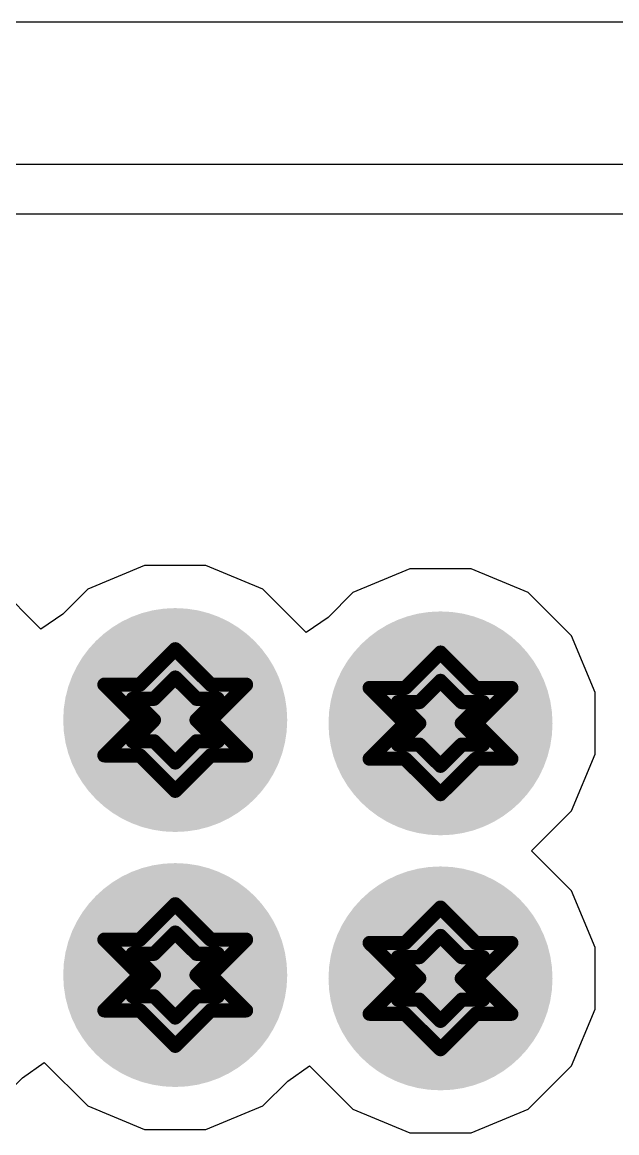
# Model space of a CAD drawing. Header units: inches. Extents: x -5 to 5328, y -4 to 5281.
# Drawn here: x 80.728 to 82.859, y 82.012 to 85.996 of the extents above; entities that cross this region are included whole.
import ezdxf

# ---------------------------------------------------------------- set-up
doc = ezdxf.new("R2010")
doc.units = ezdxf.units.IN
for name, color, linetype in [('Bottom Layer', 5, 'Continuous'), ('Bottom Solder', 6, 'Continuous'), ('Drill Drawing', 1, 'Continuous'), ('Layer 1', 16, 'Continuous'), ('Layer 2', 76, 'Continuous'), ('Top Layer', 1, 'Continuous'), ('Top Solder', 216, 'Continuous'), ('Via Holes', 16, 'Continuous')]:
    doc.layers.add(name, color=color, linetype=linetype)

msp = doc.modelspace()

# ---------------------------------------------------------------- hatches: boundary and pattern name
at = {"layer": 'Bottom Layer'}
h = msp.add_hatch(color=5, dxfattribs=at)
edge = h.paths.add_edge_path()
edge.add_arc((81.2762, 83.4929), 0.3, 0, 360)
h = msp.add_hatch(color=5, dxfattribs=at)
edge = h.paths.add_edge_path()
edge.add_arc((82.2273, 83.481), 0.3, 0, 360)
h = msp.add_hatch(color=5, dxfattribs=at)
edge = h.paths.add_edge_path()
edge.add_arc((81.2762, 82.578), 0.3, 0, 360)
h = msp.add_hatch(color=5, dxfattribs=at)
edge = h.paths.add_edge_path()
edge.add_arc((82.2273, 82.566), 0.3, 0, 360)
at = {"layer": 'Bottom Solder'}
h = msp.add_hatch(color=6, dxfattribs=at)
edge = h.paths.add_edge_path()
edge.add_arc((81.2762, 83.4929), 0.4016, 0, 360)
h = msp.add_hatch(color=6, dxfattribs=at)
edge = h.paths.add_edge_path()
edge.add_arc((82.2273, 83.481), 0.4016, 0, 360)
h = msp.add_hatch(color=6, dxfattribs=at)
edge = h.paths.add_edge_path()
edge.add_arc((81.2762, 82.578), 0.4016, 0, 360)
h = msp.add_hatch(color=6, dxfattribs=at)
edge = h.paths.add_edge_path()
edge.add_arc((82.2273, 82.566), 0.4016, 0, 360)
at = {"layer": 'Layer 1'}
h = msp.add_hatch(color=16, dxfattribs=at)
edge = h.paths.add_edge_path()
edge.add_arc((81.2762, 83.4929), 0.3, 0, 360)
h = msp.add_hatch(color=16, dxfattribs=at)
edge = h.paths.add_edge_path()
edge.add_arc((82.2273, 83.481), 0.3, 0, 360)
h = msp.add_hatch(color=16, dxfattribs=at)
edge = h.paths.add_edge_path()
edge.add_arc((81.2762, 82.578), 0.3, 0, 360)
h = msp.add_hatch(color=16, dxfattribs=at)
edge = h.paths.add_edge_path()
edge.add_arc((82.2273, 82.566), 0.3, 0, 360)
at = {"layer": 'Layer 2'}
h = msp.add_hatch(color=76, dxfattribs=at)
edge = h.paths.add_edge_path()
edge.add_arc((81.2762, 83.4929), 0.3, 0, 360)
h = msp.add_hatch(color=76, dxfattribs=at)
edge = h.paths.add_edge_path()
edge.add_arc((82.2273, 83.481), 0.3, 0, 360)
h = msp.add_hatch(color=76, dxfattribs=at)
edge = h.paths.add_edge_path()
edge.add_arc((81.2762, 82.578), 0.3, 0, 360)
h = msp.add_hatch(color=76, dxfattribs=at)
edge = h.paths.add_edge_path()
edge.add_arc((82.2273, 82.566), 0.3, 0, 360)
at = {"layer": 'Top Layer'}
h = msp.add_hatch(color=1, dxfattribs=at)
edge = h.paths.add_edge_path()
edge.add_arc((81.2762, 83.4929), 0.3, 0, 360)
h = msp.add_hatch(color=1, dxfattribs=at)
edge = h.paths.add_edge_path()
edge.add_arc((82.2273, 83.481), 0.3, 0, 360)
h = msp.add_hatch(color=1, dxfattribs=at)
edge = h.paths.add_edge_path()
edge.add_arc((81.2762, 82.578), 0.3, 0, 360)
h = msp.add_hatch(color=1, dxfattribs=at)
edge = h.paths.add_edge_path()
edge.add_arc((82.2273, 82.566), 0.3, 0, 360)
at = {"layer": 'Top Solder'}
h = msp.add_hatch(color=216, dxfattribs=at)
edge = h.paths.add_edge_path()
edge.add_arc((81.2762, 83.4929), 0.4016, 0, 360)
h = msp.add_hatch(color=216, dxfattribs=at)
edge = h.paths.add_edge_path()
edge.add_arc((82.2273, 83.481), 0.4016, 0, 360)
h = msp.add_hatch(color=216, dxfattribs=at)
edge = h.paths.add_edge_path()
edge.add_arc((81.2762, 82.578), 0.4016, 0, 360)
h = msp.add_hatch(color=216, dxfattribs=at)
edge = h.paths.add_edge_path()
edge.add_arc((82.2273, 82.566), 0.4016, 0, 360)
at = {"layer": 'Via Holes'}
h = msp.add_hatch(color=7, dxfattribs=at)
edge = h.paths.add_edge_path()
edge.add_arc((81.2762, 83.4929), 0.15, 0, 360)
h = msp.add_hatch(color=7, dxfattribs=at)
edge = h.paths.add_edge_path()
edge.add_arc((82.2273, 83.481), 0.15, 0, 360)
h = msp.add_hatch(color=7, dxfattribs=at)
edge = h.paths.add_edge_path()
edge.add_arc((81.2762, 82.578), 0.15, 0, 360)
h = msp.add_hatch(color=7, dxfattribs=at)
edge = h.paths.add_edge_path()
edge.add_arc((82.2273, 82.566), 0.15, 0, 360)

# ---------------------------------------------------------------- linework, layer by layer
at = {"layer": 'Bottom Layer'}
for p, q in [((68.5252, 85.487), (84.4117, 85.487)), ((81.166, 84.0469), (80.9624, 83.9626)), ((81.3864, 84.0469), (81.166, 84.0469)), ((81.5901, 83.9626), (81.3864, 84.0469)), ((82.1171, 84.035), (81.9135, 83.9507)), ((82.3375, 84.035), (82.1171, 84.035)), ((82.5411, 83.9507), (82.3375, 84.035)), ((80.7949, 83.8187), (80.639, 83.9745)), ((80.9624, 83.9626), (80.8731, 83.8732)), ((81.7459, 83.8068), (81.5901, 83.9626)), ((81.9135, 83.9507), (81.8241, 83.8613)), ((82.6969, 83.7948), (82.5411, 83.9507)), ((80.8731, 83.8732), (80.7949, 83.8187)), ((81.8241, 83.8613), (81.7459, 83.8068)), ((82.7813, 83.5912), (82.6969, 83.7948)), ((82.7813, 83.3708), (82.7813, 83.5912)), ((82.6969, 83.1672), (82.7813, 83.3708)), ((82.5533, 83.0235), (82.6969, 83.1672)), ((82.6969, 82.8798), (82.5533, 83.0235)), ((82.7813, 82.6762), (82.6969, 82.8798)), ((82.7813, 82.4558), (82.7813, 82.6762)), ((82.6969, 82.2522), (82.7813, 82.4558)), ((80.7284, 82.2096), (80.8066, 82.2641)), ((80.8066, 82.2641), (80.9624, 82.1083)), ((81.6794, 82.1977), (81.7576, 82.2522)), ((81.7576, 82.2522), (81.9135, 82.0964)), ((82.5411, 82.0964), (82.6969, 82.2522)), ((80.639, 82.1202), (80.7284, 82.2096)), ((81.5901, 82.1083), (81.6794, 82.1977)), ((80.9624, 82.1083), (81.166, 82.024)), ((81.3864, 82.024), (81.5901, 82.1083)), ((81.9135, 82.0964), (82.1171, 82.012)), ((82.3375, 82.012), (82.5411, 82.0964)), ((81.166, 82.024), (81.3864, 82.024)), ((82.1171, 82.012), (82.3375, 82.012))]:
    msp.add_line(p, q, dxfattribs=at)
at = {"layer": 'Drill Drawing'}
for points in [[(81.1492, 83.6199, 0.0508, 0.0508, 0), (81.2762, 83.7469, 0.0508, 0.0508, 0)], [(81.2762, 83.7469, 0.0508, 0.0508, 0), (81.4032, 83.6199, 0.0508, 0.0508, 0)], [(82.1003, 83.608, 0.0508, 0.0508, 0), (82.2273, 83.735, 0.0508, 0.0508, 0)], [(82.2273, 83.735, 0.0508, 0.0508, 0), (82.3543, 83.608, 0.0508, 0.0508, 0)], [(81.0222, 83.6199, 0.0508, 0.0508, 0), (81.1492, 83.4929, 0.0508, 0.0508, 0)], [(81.0222, 83.6199, 0.0508, 0.0508, 0), (81.1492, 83.6199, 0.0508, 0.0508, 0)], [(81.2, 83.5691, 0.0508, 0.0508, 0), (81.2762, 83.6453, 0.0508, 0.0508, 0)], [(81.2762, 83.6453, 0.0508, 0.0508, 0), (81.3524, 83.5691, 0.0508, 0.0508, 0)], [(81.4032, 83.6199, 0.0508, 0.0508, 0), (81.5302, 83.6199, 0.0508, 0.0508, 0)], [(81.4032, 83.4929, 0.0508, 0.0508, 0), (81.5302, 83.6199, 0.0508, 0.0508, 0)], [(82.1511, 83.5572, 0.0508, 0.0508, 0), (82.2273, 83.6334, 0.0508, 0.0508, 0)], [(82.2273, 83.6334, 0.0508, 0.0508, 0), (82.3035, 83.5572, 0.0508, 0.0508, 0)], [(81.1238, 83.5691, 0.0508, 0.0508, 0), (81.2, 83.4929, 0.0508, 0.0508, 0)], [(81.1238, 83.5691, 0.0508, 0.0508, 0), (81.2, 83.5691, 0.0508, 0.0508, 0)], [(81.3524, 83.5691, 0.0508, 0.0508, 0), (81.4286, 83.5691, 0.0508, 0.0508, 0)], [(81.3524, 83.4929, 0.0508, 0.0508, 0), (81.4286, 83.5691, 0.0508, 0.0508, 0)], [(81.9733, 83.608, 0.0508, 0.0508, 0), (82.1003, 83.481, 0.0508, 0.0508, 0)], [(81.9733, 83.608, 0.0508, 0.0508, 0), (82.1003, 83.608, 0.0508, 0.0508, 0)], [(82.3543, 83.608, 0.0508, 0.0508, 0), (82.4813, 83.608, 0.0508, 0.0508, 0)], [(82.3543, 83.481, 0.0508, 0.0508, 0), (82.4813, 83.608, 0.0508, 0.0508, 0)], [(82.0749, 83.5572, 0.0508, 0.0508, 0), (82.1511, 83.481, 0.0508, 0.0508, 0)], [(82.0749, 83.5572, 0.0508, 0.0508, 0), (82.1511, 83.5572, 0.0508, 0.0508, 0)], [(82.3035, 83.5572, 0.0508, 0.0508, 0), (82.3797, 83.5572, 0.0508, 0.0508, 0)], [(82.3035, 83.481, 0.0508, 0.0508, 0), (82.3797, 83.5572, 0.0508, 0.0508, 0)], [(81.0222, 83.3659, 0.0508, 0.0508, 0), (81.1492, 83.4929, 0.0508, 0.0508, 0)], [(81.1238, 83.4167, 0.0508, 0.0508, 0), (81.2, 83.4929, 0.0508, 0.0508, 0)], [(81.3524, 83.4929, 0.0508, 0.0508, 0), (81.4286, 83.4167, 0.0508, 0.0508, 0)], [(81.4032, 83.4929, 0.0508, 0.0508, 0), (81.5302, 83.3659, 0.0508, 0.0508, 0)], [(81.9733, 83.354, 0.0508, 0.0508, 0), (82.1003, 83.481, 0.0508, 0.0508, 0)], [(82.0749, 83.4048, 0.0508, 0.0508, 0), (82.1511, 83.481, 0.0508, 0.0508, 0)], [(82.3035, 83.481, 0.0508, 0.0508, 0), (82.3797, 83.4048, 0.0508, 0.0508, 0)], [(82.3543, 83.481, 0.0508, 0.0508, 0), (82.4813, 83.354, 0.0508, 0.0508, 0)], [(81.1238, 83.4167, 0.0508, 0.0508, 0), (81.2, 83.4167, 0.0508, 0.0508, 0)], [(81.2, 83.4167, 0.0508, 0.0508, 0), (81.2762, 83.3405, 0.0508, 0.0508, 0)], [(81.2762, 83.3405, 0.0508, 0.0508, 0), (81.3524, 83.4167, 0.0508, 0.0508, 0)], [(81.3524, 83.4167, 0.0508, 0.0508, 0), (81.4286, 83.4167, 0.0508, 0.0508, 0)], [(82.0749, 83.4048, 0.0508, 0.0508, 0), (82.1511, 83.4048, 0.0508, 0.0508, 0)], [(82.1511, 83.4048, 0.0508, 0.0508, 0), (82.2273, 83.3286, 0.0508, 0.0508, 0)], [(82.2273, 83.3286, 0.0508, 0.0508, 0), (82.3035, 83.4048, 0.0508, 0.0508, 0)], [(82.3035, 83.4048, 0.0508, 0.0508, 0), (82.3797, 83.4048, 0.0508, 0.0508, 0)], [(81.0222, 83.3659, 0.0508, 0.0508, 0), (81.1492, 83.3659, 0.0508, 0.0508, 0)], [(81.1492, 83.3659, 0.0508, 0.0508, 0), (81.2762, 83.2389, 0.0508, 0.0508, 0)], [(81.2762, 83.2389, 0.0508, 0.0508, 0), (81.4032, 83.3659, 0.0508, 0.0508, 0)], [(81.4032, 83.3659, 0.0508, 0.0508, 0), (81.5302, 83.3659, 0.0508, 0.0508, 0)], [(81.9733, 83.354, 0.0508, 0.0508, 0), (82.1003, 83.354, 0.0508, 0.0508, 0)], [(82.1003, 83.354, 0.0508, 0.0508, 0), (82.2273, 83.227, 0.0508, 0.0508, 0)], [(82.2273, 83.227, 0.0508, 0.0508, 0), (82.3543, 83.354, 0.0508, 0.0508, 0)], [(82.3543, 83.354, 0.0508, 0.0508, 0), (82.4813, 83.354, 0.0508, 0.0508, 0)], [(81.1492, 82.705, 0.0508, 0.0508, 0), (81.2762, 82.832, 0.0508, 0.0508, 0)], [(81.2762, 82.832, 0.0508, 0.0508, 0), (81.4032, 82.705, 0.0508, 0.0508, 0)], [(82.1003, 82.693, 0.0508, 0.0508, 0), (82.2273, 82.82, 0.0508, 0.0508, 0)], [(82.2273, 82.82, 0.0508, 0.0508, 0), (82.3543, 82.693, 0.0508, 0.0508, 0)], [(81.0222, 82.705, 0.0508, 0.0508, 0), (81.1492, 82.578, 0.0508, 0.0508, 0)], [(81.0222, 82.705, 0.0508, 0.0508, 0), (81.1492, 82.705, 0.0508, 0.0508, 0)], [(81.2, 82.6542, 0.0508, 0.0508, 0), (81.2762, 82.7304, 0.0508, 0.0508, 0)], [(81.2762, 82.7304, 0.0508, 0.0508, 0), (81.3524, 82.6542, 0.0508, 0.0508, 0)], [(81.4032, 82.705, 0.0508, 0.0508, 0), (81.5302, 82.705, 0.0508, 0.0508, 0)], [(81.4032, 82.578, 0.0508, 0.0508, 0), (81.5302, 82.705, 0.0508, 0.0508, 0)], [(81.9733, 82.693, 0.0508, 0.0508, 0), (82.1003, 82.566, 0.0508, 0.0508, 0)], [(81.9733, 82.693, 0.0508, 0.0508, 0), (82.1003, 82.693, 0.0508, 0.0508, 0)], [(82.1511, 82.6422, 0.0508, 0.0508, 0), (82.2273, 82.7184, 0.0508, 0.0508, 0)], [(82.2273, 82.7184, 0.0508, 0.0508, 0), (82.3035, 82.6422, 0.0508, 0.0508, 0)], [(82.3543, 82.693, 0.0508, 0.0508, 0), (82.4813, 82.693, 0.0508, 0.0508, 0)], [(82.3543, 82.566, 0.0508, 0.0508, 0), (82.4813, 82.693, 0.0508, 0.0508, 0)], [(81.1238, 82.6542, 0.0508, 0.0508, 0), (81.2, 82.578, 0.0508, 0.0508, 0)], [(81.1238, 82.6542, 0.0508, 0.0508, 0), (81.2, 82.6542, 0.0508, 0.0508, 0)], [(81.3524, 82.6542, 0.0508, 0.0508, 0), (81.4286, 82.6542, 0.0508, 0.0508, 0)], [(81.3524, 82.578, 0.0508, 0.0508, 0), (81.4286, 82.6542, 0.0508, 0.0508, 0)], [(82.0749, 82.6422, 0.0508, 0.0508, 0), (82.1511, 82.566, 0.0508, 0.0508, 0)], [(82.0749, 82.6422, 0.0508, 0.0508, 0), (82.1511, 82.6422, 0.0508, 0.0508, 0)], [(82.3035, 82.6422, 0.0508, 0.0508, 0), (82.3797, 82.6422, 0.0508, 0.0508, 0)], [(82.3035, 82.566, 0.0508, 0.0508, 0), (82.3797, 82.6422, 0.0508, 0.0508, 0)], [(81.0222, 82.451, 0.0508, 0.0508, 0), (81.1492, 82.578, 0.0508, 0.0508, 0)], [(81.1238, 82.5018, 0.0508, 0.0508, 0), (81.2, 82.578, 0.0508, 0.0508, 0)], [(81.3524, 82.578, 0.0508, 0.0508, 0), (81.4286, 82.5018, 0.0508, 0.0508, 0)], [(81.4032, 82.578, 0.0508, 0.0508, 0), (81.5302, 82.451, 0.0508, 0.0508, 0)], [(81.9733, 82.439, 0.0508, 0.0508, 0), (82.1003, 82.566, 0.0508, 0.0508, 0)], [(82.0749, 82.4898, 0.0508, 0.0508, 0), (82.1511, 82.566, 0.0508, 0.0508, 0)], [(82.3035, 82.566, 0.0508, 0.0508, 0), (82.3797, 82.4898, 0.0508, 0.0508, 0)], [(82.3543, 82.566, 0.0508, 0.0508, 0), (82.4813, 82.439, 0.0508, 0.0508, 0)], [(81.1238, 82.5018, 0.0508, 0.0508, 0), (81.2, 82.5018, 0.0508, 0.0508, 0)], [(81.2, 82.5018, 0.0508, 0.0508, 0), (81.2762, 82.4256, 0.0508, 0.0508, 0)], [(81.2762, 82.4256, 0.0508, 0.0508, 0), (81.3524, 82.5018, 0.0508, 0.0508, 0)], [(81.3524, 82.5018, 0.0508, 0.0508, 0), (81.4286, 82.5018, 0.0508, 0.0508, 0)], [(82.0749, 82.4898, 0.0508, 0.0508, 0), (82.1511, 82.4898, 0.0508, 0.0508, 0)], [(82.1511, 82.4898, 0.0508, 0.0508, 0), (82.2273, 82.4136, 0.0508, 0.0508, 0)], [(82.2273, 82.4136, 0.0508, 0.0508, 0), (82.3035, 82.4898, 0.0508, 0.0508, 0)], [(82.3035, 82.4898, 0.0508, 0.0508, 0), (82.3797, 82.4898, 0.0508, 0.0508, 0)], [(81.0222, 82.451, 0.0508, 0.0508, 0), (81.1492, 82.451, 0.0508, 0.0508, 0)], [(81.1492, 82.451, 0.0508, 0.0508, 0), (81.2762, 82.324, 0.0508, 0.0508, 0)], [(81.2762, 82.324, 0.0508, 0.0508, 0), (81.4032, 82.451, 0.0508, 0.0508, 0)], [(81.4032, 82.451, 0.0508, 0.0508, 0), (81.5302, 82.451, 0.0508, 0.0508, 0)], [(81.9733, 82.439, 0.0508, 0.0508, 0), (82.1003, 82.439, 0.0508, 0.0508, 0)], [(82.1003, 82.439, 0.0508, 0.0508, 0), (82.2273, 82.312, 0.0508, 0.0508, 0)], [(82.2273, 82.312, 0.0508, 0.0508, 0), (82.3543, 82.439, 0.0508, 0.0508, 0)], [(82.3543, 82.439, 0.0508, 0.0508, 0), (82.4813, 82.439, 0.0508, 0.0508, 0)]]:
    msp.add_lwpolyline(points, format="xyseb", dxfattribs=at)
for points in [[(81.2635, 83.7469, 0.0254, 0.0254, 1), (81.2889, 83.7469, 0.0254, 0.0254, 1)], [(81.2635, 83.7469, 0.0254, 0.0254, 1), (81.2889, 83.7469, 0.0254, 0.0254, 1)], [(82.2146, 83.735, 0.0254, 0.0254, 1), (82.24, 83.735, 0.0254, 0.0254, 1)], [(82.2146, 83.735, 0.0254, 0.0254, 1), (82.24, 83.735, 0.0254, 0.0254, 1)], [(81.0095, 83.6199, 0.0254, 0.0254, 1), (81.0349, 83.6199, 0.0254, 0.0254, 1)], [(81.0095, 83.6199, 0.0254, 0.0254, 1), (81.0349, 83.6199, 0.0254, 0.0254, 1)], [(81.1365, 83.6199, 0.0254, 0.0254, 1), (81.1619, 83.6199, 0.0254, 0.0254, 1)], [(81.1365, 83.6199, 0.0254, 0.0254, 1), (81.1619, 83.6199, 0.0254, 0.0254, 1)], [(81.2635, 83.6453, 0.0254, 0.0254, 1), (81.2889, 83.6453, 0.0254, 0.0254, 1)], [(81.2635, 83.6453, 0.0254, 0.0254, 1), (81.2889, 83.6453, 0.0254, 0.0254, 1)], [(81.3905, 83.6199, 0.0254, 0.0254, 1), (81.4159, 83.6199, 0.0254, 0.0254, 1)], [(81.3905, 83.6199, 0.0254, 0.0254, 1), (81.4159, 83.6199, 0.0254, 0.0254, 1)], [(81.5175, 83.6199, 0.0254, 0.0254, 1), (81.5429, 83.6199, 0.0254, 0.0254, 1)], [(81.5175, 83.6199, 0.0254, 0.0254, 1), (81.5429, 83.6199, 0.0254, 0.0254, 1)], [(82.2146, 83.6334, 0.0254, 0.0254, 1), (82.24, 83.6334, 0.0254, 0.0254, 1)], [(82.2146, 83.6334, 0.0254, 0.0254, 1), (82.24, 83.6334, 0.0254, 0.0254, 1)], [(81.1111, 83.5691, 0.0254, 0.0254, 1), (81.1365, 83.5691, 0.0254, 0.0254, 1)], [(81.1111, 83.5691, 0.0254, 0.0254, 1), (81.1365, 83.5691, 0.0254, 0.0254, 1)], [(81.1873, 83.5691, 0.0254, 0.0254, 1), (81.2127, 83.5691, 0.0254, 0.0254, 1)], [(81.1873, 83.5691, 0.0254, 0.0254, 1), (81.2127, 83.5691, 0.0254, 0.0254, 1)], [(81.3397, 83.5691, 0.0254, 0.0254, 1), (81.3651, 83.5691, 0.0254, 0.0254, 1)], [(81.3397, 83.5691, 0.0254, 0.0254, 1), (81.3651, 83.5691, 0.0254, 0.0254, 1)], [(81.4159, 83.5691, 0.0254, 0.0254, 1), (81.4413, 83.5691, 0.0254, 0.0254, 1)], [(81.4159, 83.5691, 0.0254, 0.0254, 1), (81.4413, 83.5691, 0.0254, 0.0254, 1)], [(81.9606, 83.608, 0.0254, 0.0254, 1), (81.986, 83.608, 0.0254, 0.0254, 1)], [(81.9606, 83.608, 0.0254, 0.0254, 1), (81.986, 83.608, 0.0254, 0.0254, 1)], [(82.0876, 83.608, 0.0254, 0.0254, 1), (82.113, 83.608, 0.0254, 0.0254, 1)], [(82.0876, 83.608, 0.0254, 0.0254, 1), (82.113, 83.608, 0.0254, 0.0254, 1)], [(82.3416, 83.608, 0.0254, 0.0254, 1), (82.367, 83.608, 0.0254, 0.0254, 1)], [(82.3416, 83.608, 0.0254, 0.0254, 1), (82.367, 83.608, 0.0254, 0.0254, 1)], [(82.4686, 83.608, 0.0254, 0.0254, 1), (82.494, 83.608, 0.0254, 0.0254, 1)], [(82.4686, 83.608, 0.0254, 0.0254, 1), (82.494, 83.608, 0.0254, 0.0254, 1)], [(82.0622, 83.5572, 0.0254, 0.0254, 1), (82.0876, 83.5572, 0.0254, 0.0254, 1)], [(82.0622, 83.5572, 0.0254, 0.0254, 1), (82.0876, 83.5572, 0.0254, 0.0254, 1)], [(82.1384, 83.5572, 0.0254, 0.0254, 1), (82.1638, 83.5572, 0.0254, 0.0254, 1)], [(82.1384, 83.5572, 0.0254, 0.0254, 1), (82.1638, 83.5572, 0.0254, 0.0254, 1)], [(82.2908, 83.5572, 0.0254, 0.0254, 1), (82.3162, 83.5572, 0.0254, 0.0254, 1)], [(82.2908, 83.5572, 0.0254, 0.0254, 1), (82.3162, 83.5572, 0.0254, 0.0254, 1)], [(82.367, 83.5572, 0.0254, 0.0254, 1), (82.3924, 83.5572, 0.0254, 0.0254, 1)], [(82.367, 83.5572, 0.0254, 0.0254, 1), (82.3924, 83.5572, 0.0254, 0.0254, 1)], [(81.1365, 83.4929, 0.0254, 0.0254, 1), (81.1619, 83.4929, 0.0254, 0.0254, 1)], [(81.1365, 83.4929, 0.0254, 0.0254, 1), (81.1619, 83.4929, 0.0254, 0.0254, 1)], [(81.1873, 83.4929, 0.0254, 0.0254, 1), (81.2127, 83.4929, 0.0254, 0.0254, 1)], [(81.1873, 83.4929, 0.0254, 0.0254, 1), (81.2127, 83.4929, 0.0254, 0.0254, 1)], [(81.3397, 83.4929, 0.0254, 0.0254, 1), (81.3651, 83.4929, 0.0254, 0.0254, 1)], [(81.3397, 83.4929, 0.0254, 0.0254, 1), (81.3651, 83.4929, 0.0254, 0.0254, 1)], [(81.3905, 83.4929, 0.0254, 0.0254, 1), (81.4159, 83.4929, 0.0254, 0.0254, 1)], [(81.3905, 83.4929, 0.0254, 0.0254, 1), (81.4159, 83.4929, 0.0254, 0.0254, 1)], [(82.0876, 83.481, 0.0254, 0.0254, 1), (82.113, 83.481, 0.0254, 0.0254, 1)], [(82.0876, 83.481, 0.0254, 0.0254, 1), (82.113, 83.481, 0.0254, 0.0254, 1)], [(82.1384, 83.481, 0.0254, 0.0254, 1), (82.1638, 83.481, 0.0254, 0.0254, 1)], [(82.1384, 83.481, 0.0254, 0.0254, 1), (82.1638, 83.481, 0.0254, 0.0254, 1)], [(82.2908, 83.481, 0.0254, 0.0254, 1), (82.3162, 83.481, 0.0254, 0.0254, 1)], [(82.2908, 83.481, 0.0254, 0.0254, 1), (82.3162, 83.481, 0.0254, 0.0254, 1)], [(82.3416, 83.481, 0.0254, 0.0254, 1), (82.367, 83.481, 0.0254, 0.0254, 1)], [(82.3416, 83.481, 0.0254, 0.0254, 1), (82.367, 83.481, 0.0254, 0.0254, 1)], [(81.1111, 83.4167, 0.0254, 0.0254, 1), (81.1365, 83.4167, 0.0254, 0.0254, 1)], [(81.1111, 83.4167, 0.0254, 0.0254, 1), (81.1365, 83.4167, 0.0254, 0.0254, 1)], [(81.1873, 83.4167, 0.0254, 0.0254, 1), (81.2127, 83.4167, 0.0254, 0.0254, 1)], [(81.1873, 83.4167, 0.0254, 0.0254, 1), (81.2127, 83.4167, 0.0254, 0.0254, 1)], [(81.3397, 83.4167, 0.0254, 0.0254, 1), (81.3651, 83.4167, 0.0254, 0.0254, 1)], [(81.3397, 83.4167, 0.0254, 0.0254, 1), (81.3651, 83.4167, 0.0254, 0.0254, 1)], [(81.4159, 83.4167, 0.0254, 0.0254, 1), (81.4413, 83.4167, 0.0254, 0.0254, 1)], [(81.4159, 83.4167, 0.0254, 0.0254, 1), (81.4413, 83.4167, 0.0254, 0.0254, 1)], [(82.0622, 83.4048, 0.0254, 0.0254, 1), (82.0876, 83.4048, 0.0254, 0.0254, 1)], [(82.0622, 83.4048, 0.0254, 0.0254, 1), (82.0876, 83.4048, 0.0254, 0.0254, 1)], [(82.1384, 83.4048, 0.0254, 0.0254, 1), (82.1638, 83.4048, 0.0254, 0.0254, 1)], [(82.1384, 83.4048, 0.0254, 0.0254, 1), (82.1638, 83.4048, 0.0254, 0.0254, 1)], [(82.2908, 83.4048, 0.0254, 0.0254, 1), (82.3162, 83.4048, 0.0254, 0.0254, 1)], [(82.2908, 83.4048, 0.0254, 0.0254, 1), (82.3162, 83.4048, 0.0254, 0.0254, 1)], [(82.367, 83.4048, 0.0254, 0.0254, 1), (82.3924, 83.4048, 0.0254, 0.0254, 1)], [(82.367, 83.4048, 0.0254, 0.0254, 1), (82.3924, 83.4048, 0.0254, 0.0254, 1)], [(81.0095, 83.3659, 0.0254, 0.0254, 1), (81.0349, 83.3659, 0.0254, 0.0254, 1)], [(81.0095, 83.3659, 0.0254, 0.0254, 1), (81.0349, 83.3659, 0.0254, 0.0254, 1)], [(81.1365, 83.3659, 0.0254, 0.0254, 1), (81.1619, 83.3659, 0.0254, 0.0254, 1)], [(81.1365, 83.3659, 0.0254, 0.0254, 1), (81.1619, 83.3659, 0.0254, 0.0254, 1)], [(81.2635, 83.3405, 0.0254, 0.0254, 1), (81.2889, 83.3405, 0.0254, 0.0254, 1)], [(81.2635, 83.3405, 0.0254, 0.0254, 1), (81.2889, 83.3405, 0.0254, 0.0254, 1)], [(81.3905, 83.3659, 0.0254, 0.0254, 1), (81.4159, 83.3659, 0.0254, 0.0254, 1)], [(81.3905, 83.3659, 0.0254, 0.0254, 1), (81.4159, 83.3659, 0.0254, 0.0254, 1)], [(81.5175, 83.3659, 0.0254, 0.0254, 1), (81.5429, 83.3659, 0.0254, 0.0254, 1)], [(81.5175, 83.3659, 0.0254, 0.0254, 1), (81.5429, 83.3659, 0.0254, 0.0254, 1)], [(81.9606, 83.354, 0.0254, 0.0254, 1), (81.986, 83.354, 0.0254, 0.0254, 1)], [(81.9606, 83.354, 0.0254, 0.0254, 1), (81.986, 83.354, 0.0254, 0.0254, 1)], [(82.0876, 83.354, 0.0254, 0.0254, 1), (82.113, 83.354, 0.0254, 0.0254, 1)], [(82.0876, 83.354, 0.0254, 0.0254, 1), (82.113, 83.354, 0.0254, 0.0254, 1)], [(82.3416, 83.354, 0.0254, 0.0254, 1), (82.367, 83.354, 0.0254, 0.0254, 1)], [(82.3416, 83.354, 0.0254, 0.0254, 1), (82.367, 83.354, 0.0254, 0.0254, 1)], [(82.4686, 83.354, 0.0254, 0.0254, 1), (82.494, 83.354, 0.0254, 0.0254, 1)], [(82.4686, 83.354, 0.0254, 0.0254, 1), (82.494, 83.354, 0.0254, 0.0254, 1)], [(82.2146, 83.3286, 0.0254, 0.0254, 1), (82.24, 83.3286, 0.0254, 0.0254, 1)], [(82.2146, 83.3286, 0.0254, 0.0254, 1), (82.24, 83.3286, 0.0254, 0.0254, 1)], [(81.2635, 83.2389, 0.0254, 0.0254, 1), (81.2889, 83.2389, 0.0254, 0.0254, 1)], [(81.2635, 83.2389, 0.0254, 0.0254, 1), (81.2889, 83.2389, 0.0254, 0.0254, 1)], [(82.2146, 83.227, 0.0254, 0.0254, 1), (82.24, 83.227, 0.0254, 0.0254, 1)], [(82.2146, 83.227, 0.0254, 0.0254, 1), (82.24, 83.227, 0.0254, 0.0254, 1)], [(81.2635, 82.832, 0.0254, 0.0254, 1), (81.2889, 82.832, 0.0254, 0.0254, 1)], [(81.2635, 82.832, 0.0254, 0.0254, 1), (81.2889, 82.832, 0.0254, 0.0254, 1)], [(82.2146, 82.82, 0.0254, 0.0254, 1), (82.24, 82.82, 0.0254, 0.0254, 1)], [(82.2146, 82.82, 0.0254, 0.0254, 1), (82.24, 82.82, 0.0254, 0.0254, 1)], [(81.0095, 82.705, 0.0254, 0.0254, 1), (81.0349, 82.705, 0.0254, 0.0254, 1)], [(81.0095, 82.705, 0.0254, 0.0254, 1), (81.0349, 82.705, 0.0254, 0.0254, 1)], [(81.1365, 82.705, 0.0254, 0.0254, 1), (81.1619, 82.705, 0.0254, 0.0254, 1)], [(81.1365, 82.705, 0.0254, 0.0254, 1), (81.1619, 82.705, 0.0254, 0.0254, 1)], [(81.2635, 82.7304, 0.0254, 0.0254, 1), (81.2889, 82.7304, 0.0254, 0.0254, 1)], [(81.2635, 82.7304, 0.0254, 0.0254, 1), (81.2889, 82.7304, 0.0254, 0.0254, 1)], [(81.3905, 82.705, 0.0254, 0.0254, 1), (81.4159, 82.705, 0.0254, 0.0254, 1)], [(81.3905, 82.705, 0.0254, 0.0254, 1), (81.4159, 82.705, 0.0254, 0.0254, 1)], [(81.5175, 82.705, 0.0254, 0.0254, 1), (81.5429, 82.705, 0.0254, 0.0254, 1)], [(81.5175, 82.705, 0.0254, 0.0254, 1), (81.5429, 82.705, 0.0254, 0.0254, 1)], [(81.9606, 82.693, 0.0254, 0.0254, 1), (81.986, 82.693, 0.0254, 0.0254, 1)], [(81.9606, 82.693, 0.0254, 0.0254, 1), (81.986, 82.693, 0.0254, 0.0254, 1)], [(82.0876, 82.693, 0.0254, 0.0254, 1), (82.113, 82.693, 0.0254, 0.0254, 1)], [(82.0876, 82.693, 0.0254, 0.0254, 1), (82.113, 82.693, 0.0254, 0.0254, 1)], [(82.2146, 82.7184, 0.0254, 0.0254, 1), (82.24, 82.7184, 0.0254, 0.0254, 1)], [(82.2146, 82.7184, 0.0254, 0.0254, 1), (82.24, 82.7184, 0.0254, 0.0254, 1)], [(82.3416, 82.693, 0.0254, 0.0254, 1), (82.367, 82.693, 0.0254, 0.0254, 1)], [(82.3416, 82.693, 0.0254, 0.0254, 1), (82.367, 82.693, 0.0254, 0.0254, 1)], [(82.4686, 82.693, 0.0254, 0.0254, 1), (82.494, 82.693, 0.0254, 0.0254, 1)], [(82.4686, 82.693, 0.0254, 0.0254, 1), (82.494, 82.693, 0.0254, 0.0254, 1)], [(81.1111, 82.6542, 0.0254, 0.0254, 1), (81.1365, 82.6542, 0.0254, 0.0254, 1)], [(81.1111, 82.6542, 0.0254, 0.0254, 1), (81.1365, 82.6542, 0.0254, 0.0254, 1)], [(81.1873, 82.6542, 0.0254, 0.0254, 1), (81.2127, 82.6542, 0.0254, 0.0254, 1)], [(81.1873, 82.6542, 0.0254, 0.0254, 1), (81.2127, 82.6542, 0.0254, 0.0254, 1)], [(81.3397, 82.6542, 0.0254, 0.0254, 1), (81.3651, 82.6542, 0.0254, 0.0254, 1)], [(81.3397, 82.6542, 0.0254, 0.0254, 1), (81.3651, 82.6542, 0.0254, 0.0254, 1)], [(81.4159, 82.6542, 0.0254, 0.0254, 1), (81.4413, 82.6542, 0.0254, 0.0254, 1)], [(81.4159, 82.6542, 0.0254, 0.0254, 1), (81.4413, 82.6542, 0.0254, 0.0254, 1)], [(82.0622, 82.6422, 0.0254, 0.0254, 1), (82.0876, 82.6422, 0.0254, 0.0254, 1)], [(82.0622, 82.6422, 0.0254, 0.0254, 1), (82.0876, 82.6422, 0.0254, 0.0254, 1)], [(82.1384, 82.6422, 0.0254, 0.0254, 1), (82.1638, 82.6422, 0.0254, 0.0254, 1)], [(82.1384, 82.6422, 0.0254, 0.0254, 1), (82.1638, 82.6422, 0.0254, 0.0254, 1)], [(82.2908, 82.6422, 0.0254, 0.0254, 1), (82.3162, 82.6422, 0.0254, 0.0254, 1)], [(82.2908, 82.6422, 0.0254, 0.0254, 1), (82.3162, 82.6422, 0.0254, 0.0254, 1)], [(82.367, 82.6422, 0.0254, 0.0254, 1), (82.3924, 82.6422, 0.0254, 0.0254, 1)], [(82.367, 82.6422, 0.0254, 0.0254, 1), (82.3924, 82.6422, 0.0254, 0.0254, 1)], [(81.1365, 82.578, 0.0254, 0.0254, 1), (81.1619, 82.578, 0.0254, 0.0254, 1)], [(81.1365, 82.578, 0.0254, 0.0254, 1), (81.1619, 82.578, 0.0254, 0.0254, 1)], [(81.1873, 82.578, 0.0254, 0.0254, 1), (81.2127, 82.578, 0.0254, 0.0254, 1)], [(81.1873, 82.578, 0.0254, 0.0254, 1), (81.2127, 82.578, 0.0254, 0.0254, 1)], [(81.3397, 82.578, 0.0254, 0.0254, 1), (81.3651, 82.578, 0.0254, 0.0254, 1)], [(81.3397, 82.578, 0.0254, 0.0254, 1), (81.3651, 82.578, 0.0254, 0.0254, 1)], [(81.3905, 82.578, 0.0254, 0.0254, 1), (81.4159, 82.578, 0.0254, 0.0254, 1)], [(81.3905, 82.578, 0.0254, 0.0254, 1), (81.4159, 82.578, 0.0254, 0.0254, 1)], [(82.0876, 82.566, 0.0254, 0.0254, 1), (82.113, 82.566, 0.0254, 0.0254, 1)], [(82.0876, 82.566, 0.0254, 0.0254, 1), (82.113, 82.566, 0.0254, 0.0254, 1)], [(82.1384, 82.566, 0.0254, 0.0254, 1), (82.1638, 82.566, 0.0254, 0.0254, 1)], [(82.1384, 82.566, 0.0254, 0.0254, 1), (82.1638, 82.566, 0.0254, 0.0254, 1)], [(82.2908, 82.566, 0.0254, 0.0254, 1), (82.3162, 82.566, 0.0254, 0.0254, 1)], [(82.2908, 82.566, 0.0254, 0.0254, 1), (82.3162, 82.566, 0.0254, 0.0254, 1)], [(82.3416, 82.566, 0.0254, 0.0254, 1), (82.367, 82.566, 0.0254, 0.0254, 1)], [(82.3416, 82.566, 0.0254, 0.0254, 1), (82.367, 82.566, 0.0254, 0.0254, 1)], [(81.1111, 82.5018, 0.0254, 0.0254, 1), (81.1365, 82.5018, 0.0254, 0.0254, 1)], [(81.1111, 82.5018, 0.0254, 0.0254, 1), (81.1365, 82.5018, 0.0254, 0.0254, 1)], [(81.1873, 82.5018, 0.0254, 0.0254, 1), (81.2127, 82.5018, 0.0254, 0.0254, 1)], [(81.1873, 82.5018, 0.0254, 0.0254, 1), (81.2127, 82.5018, 0.0254, 0.0254, 1)], [(81.3397, 82.5018, 0.0254, 0.0254, 1), (81.3651, 82.5018, 0.0254, 0.0254, 1)], [(81.3397, 82.5018, 0.0254, 0.0254, 1), (81.3651, 82.5018, 0.0254, 0.0254, 1)], [(81.4159, 82.5018, 0.0254, 0.0254, 1), (81.4413, 82.5018, 0.0254, 0.0254, 1)], [(81.4159, 82.5018, 0.0254, 0.0254, 1), (81.4413, 82.5018, 0.0254, 0.0254, 1)], [(82.0622, 82.4898, 0.0254, 0.0254, 1), (82.0876, 82.4898, 0.0254, 0.0254, 1)], [(82.0622, 82.4898, 0.0254, 0.0254, 1), (82.0876, 82.4898, 0.0254, 0.0254, 1)], [(82.1384, 82.4898, 0.0254, 0.0254, 1), (82.1638, 82.4898, 0.0254, 0.0254, 1)], [(82.1384, 82.4898, 0.0254, 0.0254, 1), (82.1638, 82.4898, 0.0254, 0.0254, 1)], [(82.2908, 82.4898, 0.0254, 0.0254, 1), (82.3162, 82.4898, 0.0254, 0.0254, 1)], [(82.2908, 82.4898, 0.0254, 0.0254, 1), (82.3162, 82.4898, 0.0254, 0.0254, 1)], [(82.367, 82.4898, 0.0254, 0.0254, 1), (82.3924, 82.4898, 0.0254, 0.0254, 1)], [(82.367, 82.4898, 0.0254, 0.0254, 1), (82.3924, 82.4898, 0.0254, 0.0254, 1)], [(81.0095, 82.451, 0.0254, 0.0254, 1), (81.0349, 82.451, 0.0254, 0.0254, 1)], [(81.0095, 82.451, 0.0254, 0.0254, 1), (81.0349, 82.451, 0.0254, 0.0254, 1)], [(81.1365, 82.451, 0.0254, 0.0254, 1), (81.1619, 82.451, 0.0254, 0.0254, 1)], [(81.1365, 82.451, 0.0254, 0.0254, 1), (81.1619, 82.451, 0.0254, 0.0254, 1)], [(81.2635, 82.4256, 0.0254, 0.0254, 1), (81.2889, 82.4256, 0.0254, 0.0254, 1)], [(81.2635, 82.4256, 0.0254, 0.0254, 1), (81.2889, 82.4256, 0.0254, 0.0254, 1)], [(81.3905, 82.451, 0.0254, 0.0254, 1), (81.4159, 82.451, 0.0254, 0.0254, 1)], [(81.3905, 82.451, 0.0254, 0.0254, 1), (81.4159, 82.451, 0.0254, 0.0254, 1)], [(81.5175, 82.451, 0.0254, 0.0254, 1), (81.5429, 82.451, 0.0254, 0.0254, 1)], [(81.5175, 82.451, 0.0254, 0.0254, 1), (81.5429, 82.451, 0.0254, 0.0254, 1)], [(81.9606, 82.439, 0.0254, 0.0254, 1), (81.986, 82.439, 0.0254, 0.0254, 1)], [(81.9606, 82.439, 0.0254, 0.0254, 1), (81.986, 82.439, 0.0254, 0.0254, 1)], [(82.0876, 82.439, 0.0254, 0.0254, 1), (82.113, 82.439, 0.0254, 0.0254, 1)], [(82.0876, 82.439, 0.0254, 0.0254, 1), (82.113, 82.439, 0.0254, 0.0254, 1)], [(82.2146, 82.4136, 0.0254, 0.0254, 1), (82.24, 82.4136, 0.0254, 0.0254, 1)], [(82.2146, 82.4136, 0.0254, 0.0254, 1), (82.24, 82.4136, 0.0254, 0.0254, 1)], [(82.3416, 82.439, 0.0254, 0.0254, 1), (82.367, 82.439, 0.0254, 0.0254, 1)], [(82.3416, 82.439, 0.0254, 0.0254, 1), (82.367, 82.439, 0.0254, 0.0254, 1)], [(82.4686, 82.439, 0.0254, 0.0254, 1), (82.494, 82.439, 0.0254, 0.0254, 1)], [(82.4686, 82.439, 0.0254, 0.0254, 1), (82.494, 82.439, 0.0254, 0.0254, 1)], [(81.2635, 82.324, 0.0254, 0.0254, 1), (81.2889, 82.324, 0.0254, 0.0254, 1)], [(81.2635, 82.324, 0.0254, 0.0254, 1), (81.2889, 82.324, 0.0254, 0.0254, 1)], [(82.2146, 82.312, 0.0254, 0.0254, 1), (82.24, 82.312, 0.0254, 0.0254, 1)], [(82.2146, 82.312, 0.0254, 0.0254, 1), (82.24, 82.312, 0.0254, 0.0254, 1)]]:
    msp.add_lwpolyline(points, format="xyseb", close=True, dxfattribs=at)
at = {"layer": 'Layer 1'}
for p, q in [((81.166, 84.0469), (80.9624, 83.9626)), ((81.3864, 84.0469), (81.166, 84.0469)), ((81.5901, 83.9626), (81.3864, 84.0469)), ((82.1171, 84.035), (81.9135, 83.9507)), ((82.3375, 84.035), (82.1171, 84.035)), ((82.5411, 83.9507), (82.3375, 84.035)), ((80.7949, 83.8187), (80.639, 83.9745)), ((80.9624, 83.9626), (80.8731, 83.8732)), ((81.7459, 83.8068), (81.5901, 83.9626)), ((81.9135, 83.9507), (81.8241, 83.8613)), ((82.6969, 83.7948), (82.5411, 83.9507)), ((80.8731, 83.8732), (80.7949, 83.8187)), ((81.8241, 83.8613), (81.7459, 83.8068)), ((82.7813, 83.5912), (82.6969, 83.7948)), ((82.7813, 83.3708), (82.7813, 83.5912)), ((82.6969, 83.1672), (82.7813, 83.3708)), ((82.5533, 83.0235), (82.6969, 83.1672)), ((82.6969, 82.8798), (82.5533, 83.0235)), ((82.7813, 82.6762), (82.6969, 82.8798)), ((82.7813, 82.4558), (82.7813, 82.6762)), ((82.6969, 82.2522), (82.7813, 82.4558)), ((80.7284, 82.2096), (80.8066, 82.2641)), ((80.8066, 82.2641), (80.9624, 82.1083)), ((81.6794, 82.1977), (81.7576, 82.2522)), ((81.7576, 82.2522), (81.9135, 82.0964)), ((82.5411, 82.0964), (82.6969, 82.2522)), ((80.639, 82.1202), (80.7284, 82.2096)), ((81.5901, 82.1083), (81.6794, 82.1977)), ((80.9624, 82.1083), (81.166, 82.024)), ((81.3864, 82.024), (81.5901, 82.1083)), ((81.9135, 82.0964), (82.1171, 82.012)), ((82.3375, 82.012), (82.5411, 82.0964)), ((81.166, 82.024), (81.3864, 82.024)), ((82.1171, 82.012), (82.3375, 82.012))]:
    msp.add_line(p, q, dxfattribs=at)
at = {"layer": 'Top Layer'}
for p, q in [((96.7295, 85.9965), (68.3014, 85.9965)), ((70.8284, 85.3092), (96.7295, 85.3092))]:
    msp.add_line(p, q, dxfattribs=at)

doc.saveas('drawing.dxf')
